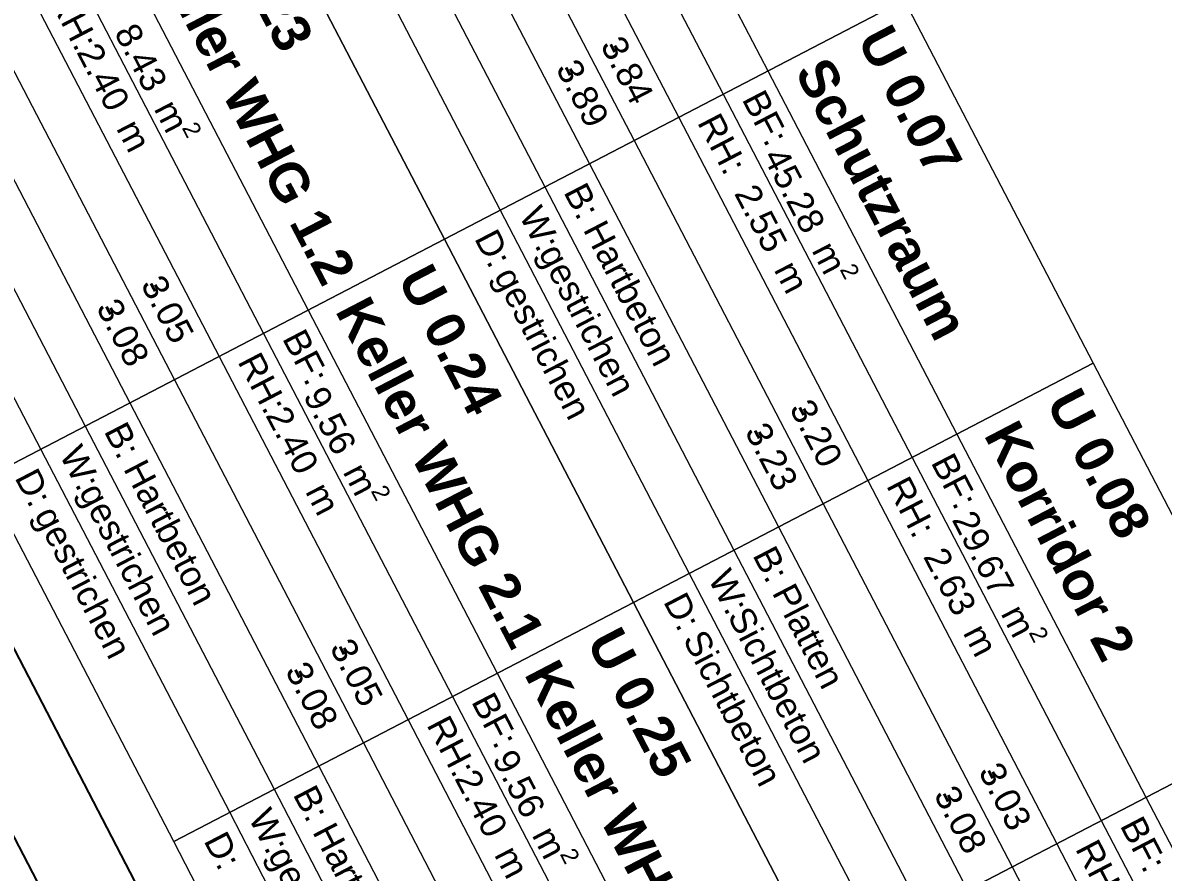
# Model space of a CAD drawing. Header units: metres. Extents: x 2740290.6 to 2740355.7, y 1267781.4 to 1267848.
# Drawn here: x 2740336.319 to 2740340.775, y 1267831.045 to 1267834.365 of the extents above; entities that cross this region are included whole.
import ezdxf

# ---------------------------------------------------------------- set-up
doc = ezdxf.new("R2010")
doc.units = ezdxf.units.M
doc.header["$PDMODE"] = 2
doc.header["$PDSIZE"] = -2
for name, color, linetype in [('080 Raum Innen Text', 7, 'Continuous'), ('080 Raum Innen Textrahmen', 7, 'Continuous'), ('110 Bemassungen Ausführung', 7, 'Continuous')]:
    doc.layers.add(name, color=color, linetype=linetype)
doc.styles.add('ERSTELLTER_STIL_1', font='arial.ttf')
doc.styles.add('ERSTELLTER_STIL_2', font='arial.ttf')
doc.dimstyles.new('ERSTELLTER_STIL__4', dxfattribs={"dimtxt": 0.1, "dimasz": 0.0475, "dimexe": 0.18, "dimexo": 0.3, "dimgap": 0, "dimtad": 1, "dimtih": 1, "dimtoh": 1, "dimzin": 0, "dimdsep": 46, "dimtxsty": 'ERSTELLTER_STIL_1', "dimblk": 'ARROWHEAD_6', "dimblk1": 'ARROWHEAD_6', "dimblk2": 'ARROWHEAD_6', "dimcen": 0.09, "dimclrd": 7, "dimclre": 7, "dimclrt": 7, "dimazin": 0, "dimtfac": 1, "dimtdec": 4, "dimtmove": 0, "dimatfit": 3, "dimfxl": 1, "dimtolj": 1, "dimtzin": 0, "dimarcsym": 0})
doc.dimstyles.new('ERSTELLTER_STIL__8', dxfattribs={"dimtxt": 0.1, "dimasz": 0.0475, "dimexe": 0.18, "dimexo": 4, "dimgap": 0, "dimtad": 1, "dimzin": 0, "dimdsep": 46, "dimtxsty": 'ERSTELLTER_STIL_1', "dimblk": 'ARROWHEAD_6', "dimblk1": 'ARROWHEAD_6', "dimblk2": 'ARROWHEAD_6', "dimcen": 0.09, "dimclrd": 7, "dimclre": 7, "dimclrt": 7, "dimazin": 0, "dimtfac": 1, "dimtdec": 4, "dimtmove": 0, "dimatfit": 3, "dimfxl": 1, "dimtolj": 1, "dimtzin": 0, "dimarcsym": 0})
doc.dimstyles.new('ERSTELLTER_STIL__9', dxfattribs={"dimtxt": 0.1, "dimasz": 0.0475, "dimexe": 0.18, "dimexo": 0.5, "dimgap": 0, "dimtad": 1, "dimzin": 0, "dimdsep": 46, "dimtxsty": 'ERSTELLTER_STIL_1', "dimblk": 'ARROWHEAD_6', "dimblk1": 'ARROWHEAD_6', "dimblk2": 'ARROWHEAD_6', "dimcen": 0.09, "dimclrd": 7, "dimclre": 7, "dimclrt": 7, "dimazin": 0, "dimtfac": 1, "dimtdec": 4, "dimtmove": 0, "dimatfit": 3, "dimfxl": 1, "dimtolj": 1, "dimtzin": 0, "dimarcsym": 0})

# ---------------------------------------------------------------- blocks, each defined once
blk = doc.blocks.new('ARROWHEAD_6')
at = {"color": 0, "linetype": 'Continuous', "lineweight": 0}
for p, q in [((0, 0), (-1, 0)), ((-0.5, -0.5), (0.5, 0.5))]:
    blk.add_line(p, q, dxfattribs=at)
blk = doc.blocks.new('*D932')
at = {"layer": '110 Bemassungen Ausführung', "color": 7, "linetype": 'Continuous', "lineweight": -2, "transparency": 16777216}
for p, q in [((2740332.6187, 1267829.8845), (2740335.7512, 1267831.5146)), ((2740335.6134, 1267831.3894), (2740336.0339, 1267830.5813)), ((2740336.5113, 1267829.664), (2740336.0871, 1267830.4792)), ((2740333.5604, 1267828.0749), (2740336.6929, 1267829.705))]:
    blk.add_line(p, q, dxfattribs=at)
at = {"layer": 'Defpoints', "color": 0, "linetype": 'Continuous', "transparency": 16777216}
for p in [(2740332.3525, 1267829.746), (2740336.5332, 1267829.6219), (2740333.2942, 1267827.9364)]:
    blk.add_point(p, dxfattribs=at)
at = {"layer": '110 Bemassungen Ausführung', "color": 7, "linetype": 'Continuous', "lineweight": -2, "transparency": 16777216}
for p, xscale, yscale, zscale, rotation in [((2740335.5915, 1267831.4315), 0.04750000000000001, 0.04750000000000001, 0.04750000000000001, 117.4914402809063), ((2740336.5332, 1267829.6219), 0.0475, 0.0475, 0.0475, 297.4914402809063)]:
    blk.add_blockref('ARROWHEAD_6', p, dxfattribs=dict(at, xscale=xscale, yscale=yscale, zscale=zscale, rotation=rotation))
at = {"layer": '110 Bemassungen Ausführung', "color": 7, "linetype": 'Continuous', "lineweight": 13, "transparency": 16777216, "insert": (2740336.0605, 1267830.5302), "char_height": 0.1, "attachment_point": 5, "style": 'ERSTELLTER_STIL_1'}
blk.add_mtext('\\A1;2.04', dxfattribs=at)
blk = doc.blocks.new('*D953')
at = {"layer": '110 Bemassungen Ausführung', "color": 7, "linetype": 'Continuous', "lineweight": -2, "transparency": 16777216}
for p, q in [((2740328.9952, 1267837.3893), (2740332.3494, 1267839.1348)), ((2740332.2117, 1267839.0096), (2740335.628, 1267832.4444)), ((2740339.1013, 1267825.7699), (2740335.6812, 1267832.3423)), ((2740335.9286, 1267824.0654), (2740339.2829, 1267825.8109))]:
    blk.add_line(p, q, dxfattribs=at)
at = {"layer": 'Defpoints', "color": 0, "linetype": 'Continuous', "transparency": 16777216}
for p in [(2740328.729, 1267837.2508), (2740339.1232, 1267825.7278), (2740335.6625, 1267823.9269)]:
    blk.add_point(p, dxfattribs=at)
at = {"layer": '110 Bemassungen Ausführung', "color": 7, "linetype": 'Continuous', "lineweight": -2, "transparency": 16777216}
for p, xscale, yscale, zscale, rotation in [((2740332.1898, 1267839.0517), 0.04750000000000001, 0.04750000000000001, 0.04750000000000001, 117.4914402809063), ((2740339.1232, 1267825.7278), 0.0475, 0.0475, 0.0475, 297.4914402809063)]:
    blk.add_blockref('ARROWHEAD_6', p, dxfattribs=dict(at, xscale=xscale, yscale=yscale, zscale=zscale, rotation=rotation))
at = {"layer": '110 Bemassungen Ausführung', "color": 7, "linetype": 'Continuous', "lineweight": 13, "transparency": 16777216, "insert": (2740335.6546, 1267832.3934), "char_height": 0.1, "attachment_point": 5, "style": 'ERSTELLTER_STIL_1'}
blk.add_mtext('\\A1;15.02', dxfattribs=at)
blk = doc.blocks.new('*D958')
at = {"layer": '110 Bemassungen Ausführung', "color": 7, "linetype": 'Continuous', "lineweight": -2, "transparency": 16777216}
for p, q in [((2740313.0304, 1267838.0328), (2740328.9841, 1267846.3347)), ((2740328.8463, 1267846.2095), (2740342.2069, 1267820.5347)), ((2740355.5233, 1267794.9447), (2740342.26, 1267820.4326)), ((2740354.3333, 1267794.2719), (2740355.705, 1267794.9857))]:
    blk.add_line(p, q, dxfattribs=at)
at = {"layer": 'Defpoints', "color": 0, "linetype": 'Continuous', "transparency": 16777216}
for p in [(2740312.7643, 1267837.8943), (2740355.5453, 1267794.9026), (2740354.0672, 1267794.1334)]:
    blk.add_point(p, dxfattribs=at)
at = {"layer": '110 Bemassungen Ausführung', "color": 7, "linetype": 'Continuous', "lineweight": -2, "transparency": 16777216}
for p, xscale, yscale, zscale, rotation in [((2740328.8244, 1267846.2516), 0.04750000000000001, 0.04750000000000001, 0.04750000000000001, 117.4914402809063), ((2740355.5453, 1267794.9026), 0.0475, 0.0475, 0.0475, 297.4914402809063)]:
    blk.add_blockref('ARROWHEAD_6', p, dxfattribs=dict(at, xscale=xscale, yscale=yscale, zscale=zscale, rotation=rotation))
at = {"layer": '110 Bemassungen Ausführung', "color": 7, "linetype": 'Continuous', "lineweight": 13, "transparency": 16777216, "insert": (2740342.2335, 1267820.4836), "char_height": 0.1, "attachment_point": 5, "style": 'ERSTELLTER_STIL_1'}
blk.add_mtext('\\A1;57.89', dxfattribs=at)
blk = doc.blocks.new('*D639')
at = {"layer": '110 Bemassungen Ausführung', "color": 7, "linetype": 'Continuous', "lineweight": -2, "transparency": 16777216}
for p, q in [((2740323.1479, 1267847.4344), (2740324.261, 1267845.2955)), ((2740342.2475, 1267811.6165), (2740324.6236, 1267845.4842)), ((2740324.6645, 1267845.3026), (2740324.5763, 1267845.2567)), ((2740324.3862, 1267845.1577), (2740324.4742, 1267845.2035))]:
    blk.add_line(p, q, dxfattribs=at)
at = {"layer": 'Defpoints', "color": 0, "linetype": 'Continuous', "transparency": 16777216}
for p in [(2740324.7067, 1267845.3245), (2740324.9944, 1267843.8861), (2740344.094, 1267808.0682)]:
    blk.add_point(p, dxfattribs=at)
at = {"layer": '110 Bemassungen Ausführung', "color": 7, "linetype": 'Continuous', "lineweight": -2, "transparency": 16777216}
for p, xscale, yscale, zscale, rotation in [((2740324.7067, 1267845.3245), 0.04750000000000001, 0.04750000000000001, 0.04750000000000001, 27.49144027474825), ((2740324.3441, 1267845.1358), 0.0475, 0.0475, 0.0475, 207.4914402747482)]:
    blk.add_blockref('ARROWHEAD_6', p, dxfattribs=dict(at, xscale=xscale, yscale=yscale, zscale=zscale, rotation=rotation))
at = {"layer": '110 Bemassungen Ausführung', "color": 7, "linetype": 'Continuous', "lineweight": 13, "transparency": 16777216, "insert": (2740324.5252, 1267845.2301), "char_height": 0.1, "attachment_point": 5, "rotation": 90, "style": 'ERSTELLTER_STIL_1'}
blk.add_mtext('\\A1;0.41', dxfattribs=at)
blk = doc.blocks.new('*D640')
at = {"layer": '110 Bemassungen Ausführung', "color": 7, "linetype": 'Continuous', "lineweight": -2, "transparency": 16777216}
for p, q in [((2740323.3224, 1267847.9874), (2740324.6124, 1267845.5083)), ((2740342.2475, 1267811.6165), (2740324.6113, 1267845.5077)), ((2740324.7376, 1267845.3706), (2740324.7872, 1267845.3964)), ((2740324.6523, 1267845.3261), (2740324.6101, 1267845.3042)), ((2740324.6944, 1267845.3481), (2740324.6955, 1267845.3486))]:
    blk.add_line(p, q, dxfattribs=at)
at = {"layer": 'Defpoints', "color": 0, "linetype": 'Continuous', "transparency": 16777216}
for p in [(2740324.6955, 1267845.3486), (2740325.1688, 1267844.4391), (2740344.094, 1267808.0682)]:
    blk.add_point(p, dxfattribs=at)
at = {"layer": '110 Bemassungen Ausführung', "color": 7, "linetype": 'Continuous', "lineweight": -2, "transparency": 16777216, "xscale": 0.0475, "yscale": 0.0475, "zscale": 0.0475}
for p, rotation in [((2740324.6944, 1267845.3481), 27.49144027474826), ((2740324.6955, 1267845.3486), 207.4914402747482)]:
    blk.add_blockref('ARROWHEAD_6', p, dxfattribs=dict(at, rotation=rotation))
at = {"layer": '110 Bemassungen Ausführung', "color": 7, "linetype": 'Continuous', "lineweight": 13, "transparency": 16777216, "insert": (2740324.8448, 1267845.3964), "char_height": 0.1, "attachment_point": 5, "rotation": 90, "style": 'ERSTELLTER_STIL_1'}
blk.add_mtext('\\A1;0.00', dxfattribs=at)
blk = doc.blocks.new('*D650')
at = {"layer": '110 Bemassungen Ausführung', "color": 7, "linetype": 'Continuous', "lineweight": -2, "transparency": 16777216}
for p, q in [((2740343.8632, 1267808.5117), (2740324.3928, 1267845.9277)), ((2740324.4337, 1267845.7461), (2740318.4003, 1267842.6065)), ((2740312.0778, 1267839.3164), (2740318.2982, 1267842.5533)), ((2740312.5335, 1267838.3379), (2740311.9526, 1267839.4541))]:
    blk.add_line(p, q, dxfattribs=at)
at = {"layer": 'Defpoints', "color": 0, "linetype": 'Continuous', "transparency": 16777216}
for p in [(2740324.4758, 1267845.768), (2740312.7643, 1267837.8943), (2740344.094, 1267808.0682)]:
    blk.add_point(p, dxfattribs=at)
at = {"layer": '110 Bemassungen Ausführung', "color": 7, "linetype": 'Continuous', "lineweight": -2, "transparency": 16777216}
for p, xscale, yscale, zscale, rotation in [((2740324.4758, 1267845.768), 0.04750000000000001, 0.04750000000000001, 0.04750000000000001, 27.49144027474825), ((2740312.0357, 1267839.2945), 0.0475, 0.0475, 0.0475, 207.4914402747482)]:
    blk.add_blockref('ARROWHEAD_6', p, dxfattribs=dict(at, xscale=xscale, yscale=yscale, zscale=zscale, rotation=rotation))
at = {"layer": '110 Bemassungen Ausführung', "color": 7, "linetype": 'Continuous', "lineweight": 13, "transparency": 16777216, "insert": (2740318.3492, 1267842.5799), "char_height": 0.1, "attachment_point": 5, "rotation": 90, "style": 'ERSTELLTER_STIL_1'}
blk.add_mtext('\\A1;14.02', dxfattribs=at)
blk = doc.blocks.new('*D651')
at = {"layer": '110 Bemassungen Ausführung', "color": 7, "linetype": 'Continuous', "lineweight": -2, "transparency": 16777216}
for p, q in [((2740343.8632, 1267808.5117), (2740324.405, 1267845.9041)), ((2740324.7401, 1267845.263), (2740324.4061, 1267845.9047)), ((2740324.5313, 1267845.767), (2740324.5735, 1267845.7889)), ((2740324.446, 1267845.7225), (2740324.3893, 1267845.6931)), ((2740324.4892, 1267845.745), (2740324.4881, 1267845.7445))]:
    blk.add_line(p, q, dxfattribs=at)
at = {"layer": 'Defpoints', "color": 0, "linetype": 'Continuous', "transparency": 16777216}
for p in [(2740324.4892, 1267845.745), (2740324.9709, 1267844.8194), (2740344.094, 1267808.0682)]:
    blk.add_point(p, dxfattribs=at)
at = {"layer": '110 Bemassungen Ausführung', "color": 7, "linetype": 'Continuous', "lineweight": -2, "transparency": 16777216, "xscale": 0.0475, "yscale": 0.0475, "zscale": 0.0475}
for p, rotation in [((2740324.4881, 1267845.7445), 27.49144027474826), ((2740324.4892, 1267845.745), 207.4914402747482)]:
    blk.add_blockref('ARROWHEAD_6', p, dxfattribs=dict(at, rotation=rotation))
at = {"layer": '110 Bemassungen Ausführung', "color": 7, "linetype": 'Continuous', "lineweight": 13, "transparency": 16777216, "insert": (2740324.3317, 1267845.6931), "char_height": 0.1, "attachment_point": 5, "rotation": 90, "style": 'ERSTELLTER_STIL_1'}
blk.add_mtext('\\A1;0.00', dxfattribs=at)

msp = doc.modelspace()

# ---------------------------------------------------------------- linework, layer by layer
at = {"layer": '080 Raum Innen Textrahmen', "color": 7, "linetype": 'Continuous', "lineweight": 13}
for p, q in [((2740338.4917, 1267835.5955, 2.5), (2740339.2303, 1267834.1762, 2.5)), ((2740338.3175, 1267835.5048, 2.5), (2740339.0561, 1267834.0855, 2.5)), ((2740338.1432, 1267835.4142, 2.5), (2740338.8818, 1267833.9948, 2.5)), ((2740337.969, 1267835.3235, 2.5), (2740338.7076, 1267833.9042, 2.5)), ((2740337.7947, 1267835.2328, 2.5), (2740338.5333, 1267833.8135, 2.5)), ((2740337.6205, 1267835.1422, 2.5), (2740338.3591, 1267833.7228, 2.5)), ((2740337.4463, 1267835.0515, 2.5), (2740338.1848, 1267833.6321, 2.5)), ((2740337.2277, 1267834.9377, 2.5), (2740337.9662, 1267833.5184, 2.5)), ((2740337.9662, 1267833.5184, 2.5), (2740337.2277, 1267834.9377, 2.5)), ((2740336.6954, 1267834.6608, 2.5), (2740337.434, 1267833.2414, 2.5)), ((2740336.5212, 1267834.5701, 2.5), (2740337.2597, 1267833.1507, 2.5)), ((2740336.3469, 1267834.4794, 2.5), (2740337.0855, 1267833.0601, 2.5)), ((2740337.9662, 1267833.5184, 2.5), (2740339.7626, 1267834.4532, 2.5)), ((2740339.7626, 1267834.4532, 2.5), (2740337.9662, 1267833.5184, 2.5)), ((2740339.7626, 1267834.4532, 2.5), (2740340.5012, 1267833.0338, 2.5)), ((2740336.1727, 1267834.3887, 2.5), (2740336.9112, 1267832.9694, 2.5)), ((2740335.9984, 1267834.2981, 2.5), (2740336.737, 1267832.8787, 2.5)), ((2740335.8242, 1267834.2074, 2.5), (2740336.5628, 1267832.7881, 2.5)), ((2740339.2303, 1267834.1762, 2.5), (2740339.9689, 1267832.7569, 2.5)), ((2740335.6499, 1267834.1167, 2.5), (2740336.3885, 1267832.6974, 2.5)), ((2740339.0561, 1267834.0855, 2.5), (2740339.7947, 1267832.6662, 2.5)), ((2740338.8818, 1267833.9948, 2.5), (2740339.6204, 1267832.5755, 2.5)), ((2740338.7076, 1267833.9042, 2.5), (2740339.4462, 1267832.4848, 2.5)), ((2740338.5333, 1267833.8135, 2.5), (2740339.2719, 1267832.3942, 2.5)), ((2740338.3591, 1267833.7228, 2.5), (2740339.0977, 1267832.3035, 2.5)), ((2740338.1848, 1267833.6321, 2.5), (2740338.9234, 1267832.2128, 2.5)), ((2740337.9662, 1267833.5184, 2.5), (2740336.1699, 1267832.5836, 2.5)), ((2740336.1699, 1267832.5836, 2.5), (2740337.9662, 1267833.5184, 2.5)), ((2740337.9662, 1267833.5184, 2.5), (2740338.7048, 1267832.0991, 2.5)), ((2740338.7048, 1267832.0991, 2.5), (2740337.9662, 1267833.5184, 2.5)), ((2740337.434, 1267833.2414, 2.5), (2740338.1726, 1267831.8221, 2.5)), ((2740337.2597, 1267833.1507, 2.5), (2740337.9983, 1267831.7314, 2.5)), ((2740337.0855, 1267833.0601, 2.5), (2740337.8241, 1267831.6407, 2.5)), ((2740338.7048, 1267832.0991, 2.5), (2740340.5012, 1267833.0338, 2.5)), ((2740340.5012, 1267833.0338, 2.5), (2740338.7048, 1267832.0991, 2.5)), ((2740340.5012, 1267833.0338, 2.5), (2740341.2397, 1267831.6145, 2.5)), ((2740336.9112, 1267832.9694, 2.5), (2740337.6498, 1267831.5501, 2.5)), ((2740336.737, 1267832.8787, 2.5), (2740337.4756, 1267831.4594, 2.5)), ((2740336.5628, 1267832.7881, 2.5), (2740337.3013, 1267831.3687, 2.5)), ((2740339.9689, 1267832.7569, 2.5), (2740340.7075, 1267831.3375, 2.5)), ((2740336.3885, 1267832.6974, 2.5), (2740337.1271, 1267831.278, 2.5)), ((2740339.7947, 1267832.6662, 2.5), (2740340.5333, 1267831.2469, 2.5)), ((2740336.9085, 1267831.1643, 2.5), (2740336.1699, 1267832.5836, 2.5)), ((2740339.6204, 1267832.5755, 2.5), (2740340.359, 1267831.1562, 2.5)), ((2740339.4462, 1267832.4848, 2.5), (2740340.1848, 1267831.0655, 2.5)), ((2740339.2719, 1267832.3942, 2.5), (2740340.0105, 1267830.9748, 2.5)), ((2740339.0977, 1267832.3035, 2.5), (2740339.8363, 1267830.8842, 2.5)), ((2740338.9234, 1267832.2128, 2.5), (2740339.662, 1267830.7935, 2.5)), ((2740338.7048, 1267832.0991, 2.5), (2740336.9085, 1267831.1643, 2.5)), ((2740336.9085, 1267831.1643, 2.5), (2740338.7048, 1267832.0991, 2.5)), ((2740338.7048, 1267832.0991, 2.5), (2740339.4434, 1267830.6797, 2.5)), ((2740339.4434, 1267830.6797, 2.5), (2740338.7048, 1267832.0991, 2.5)), ((2740338.1726, 1267831.8221, 2.5), (2740338.9112, 1267830.4028, 2.5)), ((2740337.9983, 1267831.7314, 2.5), (2740338.7369, 1267830.3121, 2.5)), ((2740337.8241, 1267831.6407, 2.5), (2740338.5627, 1267830.2214, 2.5)), ((2740341.2397, 1267831.6145, 2.5), (2740339.4434, 1267830.6797, 2.5)), ((2740339.4434, 1267830.6797, 2.5), (2740341.2397, 1267831.6145, 2.5)), ((2740337.6498, 1267831.5501, 2.5), (2740338.3884, 1267830.1307, 2.5)), ((2740337.4756, 1267831.4594, 2.5), (2740338.2142, 1267830.0401, 2.5)), ((2740337.3013, 1267831.3687, 2.5), (2740338.0399, 1267829.9494, 2.5)), ((2740340.7075, 1267831.3375, 2.5), (2740341.4461, 1267829.9182, 2.5)), ((2740337.1271, 1267831.278, 2.5), (2740337.8657, 1267829.8587, 2.5)), ((2740340.5333, 1267831.2469, 2.5), (2740341.2718, 1267829.8275, 2.5)), ((2740337.6471, 1267829.745, 2.5), (2740336.9085, 1267831.1643, 2.5)), ((2740340.359, 1267831.1562, 2.5), (2740341.0976, 1267829.7369, 2.5)), ((2740340.1848, 1267831.0655, 2.5), (2740340.9233, 1267829.6462, 2.5))]:
    msp.add_line(p, q, dxfattribs=at)

# ---------------------------------------------------------------- texts
at = {"layer": '080 Raum Innen Text', "color": 7, "lineweight": 13, "rotation": 297.4914}
for s, insert, char_height, attachment_point, style in [('\\A1;{\\pql;\\pt0;\\fArial|b1|i0|c0|p0;\\W1.000000;U 0.23}', (2740337.176, 1267834.8545, 2.5), 0.15, 1, 'ERSTELLTER_STIL_2'), ('\\A1;{\\pql;\\pt0;\\fArial|b1|i0|c0|p0;\\W1.000000;Keller WHG 1.2}', (2740336.932, 1267834.7275, 2.5), 0.15, 1, 'ERSTELLTER_STIL_2'), ('\\A1;{\\pql;\\pt0;\\fArial|b0|i0|c0|p0;\\W1.000000;RH:}', (2740336.5065, 1267834.5061, 2.5), 0.1, 1, 'ERSTELLTER_STIL_1'), ('\\A1;{\\pql;\\pt0,0.05;\\fArial|b0|i0|c0|p0;\\W1.000000;8.43\\fArial|b0|i0|c0|p0;\\W1.000000;\\A1{\\H.66x;\\S^  ;}\\fArial|b0|i0|c0|p0;\\W1.000000; m\\fArial|b0|i0|c0|p0;\\W1.000000;\\A1{\\H.66x;\\S2^  ;}}', (2740336.7885, 1267834.3866, 2.5), 0.1, 1, 'ERSTELLTER_STIL_1'), ('\\A1;{\\pql;\\pt0;\\fArial|b1|i0|c0|p0;\\W1.000000;U 0.07}', (2740339.7109, 1267834.3699, 2.5), 0.15, 1, 'ERSTELLTER_STIL_2'), ('\\A1;{\\pqr;\\pt0,0.05;\\fArial|b0|i0|c0|p0;\\W1.000000;3.84\\fArial|b0|i0|c0|p0;\\W1.000000;\\A1{\\H.66x;\\S^  ;}\\fArial|b0|i0|c0|p0;\\W1.000000;\\fArial|b0|i0|c0|p0;\\W1.000000;\\A1{\\H.66x;\\S^  ;}}', (2740338.812, 1267834.037, 2.5), 0.1, 3, 'ERSTELLTER_STIL_1'), ('\\A1;{\\pql;\\pt0,0.05;\\fArial|b0|i0|c0|p0;\\W1.000000;2.40\\fArial|b0|i0|c0|p0;\\W1.000000;\\A1{\\H.66x;\\S^  ;}\\fArial|b0|i0|c0|p0;\\W1.000000; m\\fArial|b0|i0|c0|p0;\\W1.000000;\\A1{\\H.66x;\\S^  ;}}', (2740336.6156, 1267834.2966, 2.5), 0.1, 1, 'ERSTELLTER_STIL_1'), ('\\A1;{\\pql;\\pt0;\\fArial|b0|i0|c0|p0;\\W1.000000;-}', (2740338.6677, 1267834.3143, 2.5), 0.1, 1, 'ERSTELLTER_STIL_1'), ('\\A1;{\\pqr;\\pt0,0.05;\\fArial|b0|i0|c0|p0;\\W1.000000;3.89\\fArial|b0|i0|c0|p0;\\W1.000000;\\A1{\\H.66x;\\S^  ;}\\fArial|b0|i0|c0|p0;\\W1.000000;\\fArial|b0|i0|c0|p0;\\W1.000000;\\A1{\\H.66x;\\S^  ;}}', (2740338.6377, 1267833.9463, 2.5), 0.1, 3, 'ERSTELLTER_STIL_1'), ('\\A1;{\\pql;\\pt0;\\fArial|b1|i0|c0|p0;\\W1.000000;Schutzraum}', (2740339.4669, 1267834.243, 2.5), 0.15, 1, 'ERSTELLTER_STIL_2'), ('\\A1;{\\pql;\\pt0;\\fArial|b0|i0|c0|p0;\\W1.000000;-}', (2740338.4934, 1267834.2236, 2.5), 0.1, 1, 'ERSTELLTER_STIL_1'), ('\\A1;{\\pql;\\pt0;\\fArial|b0|i0|c0|p0;\\W1.000000;BF:}', (2740339.2157, 1267834.1122, 2.5), 0.1, 1, 'ERSTELLTER_STIL_1'), ('\\A1;{\\pql;\\pt0;\\fArial|b0|i0|c0|p0;\\W1.000000;RH:}', (2740339.0415, 1267834.0215, 2.5), 0.1, 1, 'ERSTELLTER_STIL_1'), ('\\A1;{\\pql;\\pt0,0.05;\\fArial|b0|i0|c0|p0;\\W1.000000;45.28\\fArial|b0|i0|c0|p0;\\W1.000000;\\A1{\\H.66x;\\S^  ;}\\fArial|b0|i0|c0|p0;\\W1.000000; m\\fArial|b0|i0|c0|p0;\\W1.000000;\\A1{\\H.66x;\\S2^  ;}}', (2740339.3235, 1267833.9021, 2.5), 0.1, 1, 'ERSTELLTER_STIL_1'), ('\\A1;{\\pql;\\pt0;\\fArial|b0|i0|c0|p0;\\W1.000000;B:}', (2740338.5187, 1267833.7495, 2.5), 0.1, 1, 'ERSTELLTER_STIL_1'), ('\\A1;{\\pql;\\pt0,0.05;\\fArial|b0|i0|c0|p0;\\W1.000000;2.55\\fArial|b0|i0|c0|p0;\\W1.000000;\\A1{\\H.66x;\\S^  ;}\\fArial|b0|i0|c0|p0;\\W1.000000; m\\fArial|b0|i0|c0|p0;\\W1.000000;\\A1{\\H.66x;\\S^  ;}}', (2740339.1857, 1267833.7444, 2.5), 0.1, 1, 'ERSTELLTER_STIL_1'), ('\\A1;{\\pql;\\pt0;\\fArial|b0|i0|c0|p0;\\W1.000000;W:}', (2740338.3445, 1267833.6589, 2.5), 0.1, 1, 'ERSTELLTER_STIL_1'), ('\\A1;{\\pql;\\pt0;\\fArial|b0|i0|c0|p0;\\W1.000000;Hartbeton}', (2740338.5949, 1267833.6031, 2.5), 0.1, 1, 'ERSTELLTER_STIL_1'), ('\\A1;{\\pql;\\pt0;\\fArial|b0|i0|c0|p0;\\W1.000000;D:}', (2740338.1702, 1267833.5682, 2.5), 0.1, 1, 'ERSTELLTER_STIL_1'), ('\\A1;{\\pql;\\pt0;\\fArial|b0|i0|c0|p0;\\W1.000000;gestrichen}', (2740338.4207, 1267833.5124, 2.5), 0.1, 1, 'ERSTELLTER_STIL_1'), ('\\A1;{\\pql;\\pt0;\\fArial|b1|i0|c0|p0;\\W1.000000;U 0.24}', (2740337.9146, 1267833.4351, 2.5), 0.15, 1, 'ERSTELLTER_STIL_2'), ('\\A1;{\\pqr;\\pt0,0.05;\\fArial|b0|i0|c0|p0;\\W1.000000;3.05\\fArial|b0|i0|c0|p0;\\W1.000000;\\A1{\\H.66x;\\S^  ;}\\fArial|b0|i0|c0|p0;\\W1.000000;\\fArial|b0|i0|c0|p0;\\W1.000000;\\A1{\\H.66x;\\S^  ;}}', (2740337.0156, 1267833.1022, 2.5), 0.1, 3, 'ERSTELLTER_STIL_1'), ('\\A1;{\\pql;\\pt0;\\fArial|b0|i0|c0|p0;\\W1.000000;gestrichen}', (2740338.2464, 1267833.4217, 2.5), 0.1, 1, 'ERSTELLTER_STIL_1'), ('\\A1;{\\pql;\\pt0;\\fArial|b0|i0|c0|p0;\\W1.000000;-}', (2740336.8713, 1267833.3795, 2.5), 0.1, 1, 'ERSTELLTER_STIL_1'), ('\\A1;{\\pqr;\\pt0,0.05;\\fArial|b0|i0|c0|p0;\\W1.000000;3.08\\fArial|b0|i0|c0|p0;\\W1.000000;\\A1{\\H.66x;\\S^  ;}\\fArial|b0|i0|c0|p0;\\W1.000000;\\fArial|b0|i0|c0|p0;\\W1.000000;\\A1{\\H.66x;\\S^  ;}}', (2740336.8414, 1267833.0116, 2.5), 0.1, 3, 'ERSTELLTER_STIL_1'), ('\\A1;{\\pql;\\pt0;\\fArial|b1|i0|c0|p0;\\W1.000000;Keller WHG 2.1}', (2740337.6706, 1267833.3082, 2.5), 0.15, 1, 'ERSTELLTER_STIL_2'), ('\\A1;{\\pql;\\pt0;\\fArial|b0|i0|c0|p0;\\W1.000000;-}', (2740336.6971, 1267833.2889, 2.5), 0.1, 1, 'ERSTELLTER_STIL_1'), ('\\A1;{\\pql;\\pt0;\\fArial|b0|i0|c0|p0;\\W1.000000;BF:}', (2740337.4194, 1267833.1775, 2.5), 0.1, 1, 'ERSTELLTER_STIL_1'), ('\\A1;{\\pql;\\pt0;\\fArial|b0|i0|c0|p0;\\W1.000000;RH:}', (2740337.2451, 1267833.0868, 2.5), 0.1, 1, 'ERSTELLTER_STIL_1'), ('\\A1;{\\pql;\\pt0,0.05;\\fArial|b0|i0|c0|p0;\\W1.000000;9.56\\fArial|b0|i0|c0|p0;\\W1.000000;\\A1{\\H.66x;\\S^  ;}\\fArial|b0|i0|c0|p0;\\W1.000000; m\\fArial|b0|i0|c0|p0;\\W1.000000;\\A1{\\H.66x;\\S2^  ;}}', (2740337.5271, 1267832.9673, 2.5), 0.1, 1, 'ERSTELLTER_STIL_1'), ('\\A1;{\\pql;\\pt0;\\fArial|b1|i0|c0|p0;\\W1.000000;U 0.08}', (2740340.4495, 1267832.9506, 2.5), 0.15, 1, 'ERSTELLTER_STIL_2'), ('\\A1;{\\pqr;\\pt0,0.05;\\fArial|b0|i0|c0|p0;\\W1.000000;3.20\\fArial|b0|i0|c0|p0;\\W1.000000;\\A1{\\H.66x;\\S^  ;}\\fArial|b0|i0|c0|p0;\\W1.000000;\\fArial|b0|i0|c0|p0;\\W1.000000;\\A1{\\H.66x;\\S^  ;}}', (2740339.5506, 1267832.6177, 2.5), 0.1, 3, 'ERSTELLTER_STIL_1'), ('\\A1;{\\pql;\\pt0,0.05;\\fArial|b0|i0|c0|p0;\\W1.000000;2.40\\fArial|b0|i0|c0|p0;\\W1.000000;\\A1{\\H.66x;\\S^  ;}\\fArial|b0|i0|c0|p0;\\W1.000000; m\\fArial|b0|i0|c0|p0;\\W1.000000;\\A1{\\H.66x;\\S^  ;}}', (2740337.3541, 1267832.8773, 2.5), 0.1, 1, 'ERSTELLTER_STIL_1'), ('\\A1;{\\pql;\\pt0;\\fArial|b0|i0|c0|p0;\\W1.000000;-}', (2740339.4063, 1267832.895, 2.5), 0.1, 1, 'ERSTELLTER_STIL_1'), ('\\A1;{\\pql;\\pt0;\\fArial|b0|i0|c0|p0;\\W1.000000;B:}', (2740336.7224, 1267832.8148, 2.5), 0.1, 1, 'ERSTELLTER_STIL_1'), ('\\A1;{\\pqr;\\pt0,0.05;\\fArial|b0|i0|c0|p0;\\W1.000000;3.23\\fArial|b0|i0|c0|p0;\\W1.000000;\\A1{\\H.66x;\\S^  ;}\\fArial|b0|i0|c0|p0;\\W1.000000;\\fArial|b0|i0|c0|p0;\\W1.000000;\\A1{\\H.66x;\\S^  ;}}', (2740339.3763, 1267832.527, 2.5), 0.1, 3, 'ERSTELLTER_STIL_1'), ('\\A1;{\\pql;\\pt0;\\fArial|b1|i0|c0|p0;\\W1.000000;Korridor 2}', (2740340.2055, 1267832.8236, 2.5), 0.15, 1, 'ERSTELLTER_STIL_2'), ('\\A1;{\\pql;\\pt0;\\fArial|b0|i0|c0|p0;\\W1.000000;-}', (2740339.232, 1267832.8043, 2.5), 0.1, 1, 'ERSTELLTER_STIL_1'), ('\\A1;{\\pql;\\pt0;\\fArial|b0|i0|c0|p0;\\W1.000000;W:}', (2740336.5481, 1267832.7241, 2.5), 0.1, 1, 'ERSTELLTER_STIL_1'), ('\\A1;{\\pql;\\pt0;\\fArial|b0|i0|c0|p0;\\W1.000000;Hartbeton}', (2740336.7986, 1267832.6683, 2.5), 0.1, 1, 'ERSTELLTER_STIL_1'), ('\\A1;{\\pql;\\pt0;\\fArial|b0|i0|c0|p0;\\W1.000000;BF:}', (2740339.9543, 1267832.6929, 2.5), 0.1, 1, 'ERSTELLTER_STIL_1'), ('\\A1;{\\pql;\\pt0;\\fArial|b0|i0|c0|p0;\\W1.000000;D:}', (2740336.3739, 1267832.6334, 2.5), 0.1, 1, 'ERSTELLTER_STIL_1'), ('\\A1;{\\pql;\\pt0;\\fArial|b0|i0|c0|p0;\\W1.000000;RH:}', (2740339.78, 1267832.6022, 2.5), 0.1, 1, 'ERSTELLTER_STIL_1'), ('\\A1;{\\pql;\\pt0;\\fArial|b0|i0|c0|p0;\\W1.000000;gestrichen}', (2740336.6243, 1267832.5777, 2.5), 0.1, 1, 'ERSTELLTER_STIL_1'), ('\\A1;{\\pql;\\pt0;\\fArial|b0|i0|c0|p0;\\W1.000000;gestrichen}', (2740336.4501, 1267832.487, 2.5), 0.1, 1, 'ERSTELLTER_STIL_1'), ('\\A1;{\\pql;\\pt0,0.05;\\fArial|b0|i0|c0|p0;\\W1.000000;29.67\\fArial|b0|i0|c0|p0;\\W1.000000;\\A1{\\H.66x;\\S^  ;}\\fArial|b0|i0|c0|p0;\\W1.000000; m\\fArial|b0|i0|c0|p0;\\W1.000000;\\A1{\\H.66x;\\S2^  ;}}', (2740340.0621, 1267832.4827, 2.5), 0.1, 1, 'ERSTELLTER_STIL_1'), ('\\A1;{\\pql;\\pt0;\\fArial|b0|i0|c0|p0;\\W1.000000;B:}', (2740339.2573, 1267832.3302, 2.5), 0.1, 1, 'ERSTELLTER_STIL_1'), ('\\A1;{\\pql;\\pt0,0.05;\\fArial|b0|i0|c0|p0;\\W1.000000;2.63\\fArial|b0|i0|c0|p0;\\W1.000000;\\A1{\\H.66x;\\S^  ;}\\fArial|b0|i0|c0|p0;\\W1.000000; m\\fArial|b0|i0|c0|p0;\\W1.000000;\\A1{\\H.66x;\\S^  ;}}', (2740339.9243, 1267832.325, 2.5), 0.1, 1, 'ERSTELLTER_STIL_1'), ('\\A1;{\\pql;\\pt0;\\fArial|b0|i0|c0|p0;\\W1.000000;W:}', (2740339.0831, 1267832.2395, 2.5), 0.1, 1, 'ERSTELLTER_STIL_1'), ('\\A1;{\\pql;\\pt0;\\fArial|b0|i0|c0|p0;\\W1.000000;Platten}', (2740339.3335, 1267832.1838, 2.5), 0.1, 1, 'ERSTELLTER_STIL_1'), ('\\A1;{\\pql;\\pt0;\\fArial|b0|i0|c0|p0;\\W1.000000;D:}', (2740338.9088, 1267832.1488, 2.5), 0.1, 1, 'ERSTELLTER_STIL_1'), ('\\A1;{\\pql;\\pt0;\\fArial|b0|i0|c0|p0;\\W1.000000;Sichtbeton}', (2740339.1593, 1267832.0931, 2.5), 0.1, 1, 'ERSTELLTER_STIL_1'), ('\\A1;{\\pql;\\pt0;\\fArial|b1|i0|c0|p0;\\W1.000000;U 0.25}', (2740338.6531, 1267832.0158, 2.5), 0.15, 1, 'ERSTELLTER_STIL_2'), ('\\A1;{\\pql;\\pt0;\\fArial|b0|i0|c0|p0;\\W1.000000;Sichtbeton}', (2740338.985, 1267832.0024, 2.5), 0.1, 1, 'ERSTELLTER_STIL_1'), ('\\A1;{\\pqr;\\pt0,0.05;\\fArial|b0|i0|c0|p0;\\W1.000000;3.05\\fArial|b0|i0|c0|p0;\\W1.000000;\\A1{\\H.66x;\\S^  ;}\\fArial|b0|i0|c0|p0;\\W1.000000;\\fArial|b0|i0|c0|p0;\\W1.000000;\\A1{\\H.66x;\\S^  ;}}', (2740337.7542, 1267831.6829, 2.5), 0.1, 3, 'ERSTELLTER_STIL_1'), ('\\A1;{\\pql;\\pt0;\\fArial|b0|i0|c0|p0;\\W1.000000;-}', (2740337.6099, 1267831.9602, 2.5), 0.1, 1, 'ERSTELLTER_STIL_1'), ('\\A1;{\\pqr;\\pt0,0.05;\\fArial|b0|i0|c0|p0;\\W1.000000;3.08\\fArial|b0|i0|c0|p0;\\W1.000000;\\A1{\\H.66x;\\S^  ;}\\fArial|b0|i0|c0|p0;\\W1.000000;\\fArial|b0|i0|c0|p0;\\W1.000000;\\A1{\\H.66x;\\S^  ;}}', (2740337.58, 1267831.5922, 2.5), 0.1, 3, 'ERSTELLTER_STIL_1'), ('\\A1;{\\pql;\\pt0;\\fArial|b1|i0|c0|p0;\\W1.000000;Keller WHG 2.3}', (2740338.4092, 1267831.8889, 2.5), 0.15, 1, 'ERSTELLTER_STIL_2'), ('\\A1;{\\pql;\\pt0;\\fArial|b0|i0|c0|p0;\\W1.000000;-}', (2740337.4357, 1267831.8695, 2.5), 0.1, 1, 'ERSTELLTER_STIL_1'), ('\\A1;{\\pql;\\pt0;\\fArial|b0|i0|c0|p0;\\W1.000000;BF:}', (2740338.158, 1267831.7581, 2.5), 0.1, 1, 'ERSTELLTER_STIL_1'), ('\\A1;{\\pql;\\pt0;\\fArial|b0|i0|c0|p0;\\W1.000000;RH:}', (2740337.9837, 1267831.6674, 2.5), 0.1, 1, 'ERSTELLTER_STIL_1'), ('\\A1;{\\pql;\\pt0,0.05;\\fArial|b0|i0|c0|p0;\\W1.000000;9.56\\fArial|b0|i0|c0|p0;\\W1.000000;\\A1{\\H.66x;\\S^  ;}\\fArial|b0|i0|c0|p0;\\W1.000000; m\\fArial|b0|i0|c0|p0;\\W1.000000;\\A1{\\H.66x;\\S2^  ;}}', (2740338.2657, 1267831.548, 2.5), 0.1, 1, 'ERSTELLTER_STIL_1'), ('\\A1;{\\pqr;\\pt0,0.05;\\fArial|b0|i0|c0|p0;\\W1.000000;3.03\\fArial|b0|i0|c0|p0;\\W1.000000;\\A1{\\H.66x;\\S^  ;}\\fArial|b0|i0|c0|p0;\\W1.000000;\\fArial|b0|i0|c0|p0;\\W1.000000;\\A1{\\H.66x;\\S^  ;}}', (2740340.2892, 1267831.1984, 2.5), 0.1, 3, 'ERSTELLTER_STIL_1'), ('\\A1;{\\pql;\\pt0,0.05;\\fArial|b0|i0|c0|p0;\\W1.000000;2.40\\fArial|b0|i0|c0|p0;\\W1.000000;\\A1{\\H.66x;\\S^  ;}\\fArial|b0|i0|c0|p0;\\W1.000000; m\\fArial|b0|i0|c0|p0;\\W1.000000;\\A1{\\H.66x;\\S^  ;}}', (2740338.0927, 1267831.4579, 2.5), 0.1, 1, 'ERSTELLTER_STIL_1'), ('\\A1;{\\pql;\\pt0;\\fArial|b0|i0|c0|p0;\\W1.000000;-}', (2740340.1449, 1267831.4756, 2.5), 0.1, 1, 'ERSTELLTER_STIL_1'), ('\\A1;{\\pql;\\pt0;\\fArial|b0|i0|c0|p0;\\W1.000000;B:}', (2740337.461, 1267831.3954, 2.5), 0.1, 1, 'ERSTELLTER_STIL_1'), ('\\A1;{\\pqr;\\pt0,0.05;\\fArial|b0|i0|c0|p0;\\W1.000000;3.08\\fArial|b0|i0|c0|p0;\\W1.000000;\\A1{\\H.66x;\\S^  ;}\\fArial|b0|i0|c0|p0;\\W1.000000;\\fArial|b0|i0|c0|p0;\\W1.000000;\\A1{\\H.66x;\\S^  ;}}', (2740340.1149, 1267831.1077, 2.5), 0.1, 3, 'ERSTELLTER_STIL_1'), ('\\A1;{\\pql;\\pt0;\\fArial|b0|i0|c0|p0;\\W1.000000;-}', (2740339.9706, 1267831.385, 2.5), 0.1, 1, 'ERSTELLTER_STIL_1'), ('\\A1;{\\pql;\\pt0;\\fArial|b0|i0|c0|p0;\\W1.000000;W:}', (2740337.2867, 1267831.3048, 2.5), 0.1, 1, 'ERSTELLTER_STIL_1'), ('\\A1;{\\pql;\\pt0;\\fArial|b0|i0|c0|p0;\\W1.000000;Hartbeton}', (2740337.5372, 1267831.249, 2.5), 0.1, 1, 'ERSTELLTER_STIL_1'), ('\\A1;{\\pql;\\pt0;\\fArial|b0|i0|c0|p0;\\W1.000000;BF:}', (2740340.6929, 1267831.2736, 2.5), 0.1, 1, 'ERSTELLTER_STIL_1'), ('\\A1;{\\pql;\\pt0;\\fArial|b0|i0|c0|p0;\\W1.000000;D:}', (2740337.1125, 1267831.2141, 2.5), 0.1, 1, 'ERSTELLTER_STIL_1'), ('\\A1;{\\pql;\\pt0;\\fArial|b0|i0|c0|p0;\\W1.000000;RH:}', (2740340.5186, 1267831.1829, 2.5), 0.1, 1, 'ERSTELLTER_STIL_1'), ('\\A1;{\\pql;\\pt0;\\fArial|b0|i0|c0|p0;\\W1.000000;gestrichen}', (2740337.3629, 1267831.1583, 2.5), 0.1, 1, 'ERSTELLTER_STIL_1')]:
    msp.add_mtext(s, dxfattribs=dict(at, insert=insert, char_height=char_height, attachment_point=attachment_point, style=style))

# ---------------------------------------------------------------- dimensions: what is measured, and where the dimension line sits
at = {"layer": '110 Bemassungen Ausführung', "color": 7, "linetype": 'Continuous', "lineweight": 13}
for base, p1, p2, dimstyle, picture, middle in [((2740324.6955, 1267845.3486, 2.5), (2740344.094, 1267808.0682, 2.5), (2740325.1688, 1267844.4391, 2.5), 'ERSTELLTER_STIL__8', '*D640', (2740324.8448, 1267845.3964, 2.5)), ((2740324.7067, 1267845.3245, 2.5), (2740324.9944, 1267843.8861, 2.5), (2740344.094, 1267808.0682, 2.5), 'ERSTELLTER_STIL__8', '*D639', (2740324.5252, 1267845.2301, 2.5)), ((2740324.4758, 1267845.768, 2.5), (2740312.7643, 1267837.8943, 2.5), (2740344.094, 1267808.0682, 2.5), 'ERSTELLTER_STIL__9', '*D650', (2740318.3492, 1267842.5799, 2.5)), ((2740324.4892, 1267845.745, 2.5), (2740344.094, 1267808.0682, 2.5), (2740324.9709, 1267844.8194, 2.5), 'ERSTELLTER_STIL__9', '*D651', (2740324.3317, 1267845.6931, 2.5))]:
    dim = msp.add_linear_dim(base=base, p1=p1, p2=p2, angle=27.4914, dimstyle=dimstyle, dxfattribs=at)
    dim.commit()
    dim.dimension.update_dxf_attribs({"geometry": picture, "text_midpoint": middle, "dimtype": 160, "text_rotation": 90})
for base, p1, p2, picture, middle in [((2740355.5453, 1267794.9026, 2.5), (2740312.7643, 1267837.8943, 2.5), (2740354.0672, 1267794.1334, 2.5), '*D958', (2740342.2335, 1267820.4836, 2.5)), ((2740339.1232, 1267825.7278, 2.5), (2740328.729, 1267837.2508, 2.5), (2740335.6625, 1267823.9269, 2.5), '*D953', (2740335.6546, 1267832.3934, 2.5)), ((2740336.5332, 1267829.6219, 2.5), (2740332.3525, 1267829.746, 2.5), (2740333.2942, 1267827.9364, 2.5), '*D932', (2740336.0605, 1267830.5302, 2.5))]:
    dim = msp.add_linear_dim(base=base, p1=p1, p2=p2, angle=297.4914, dimstyle='ERSTELLTER_STIL__4', dxfattribs=at)
    dim.commit()
    dim.dimension.update_dxf_attribs({"geometry": picture, "text_midpoint": middle, "dimtype": 160})

doc.saveas('drawing.dxf')
